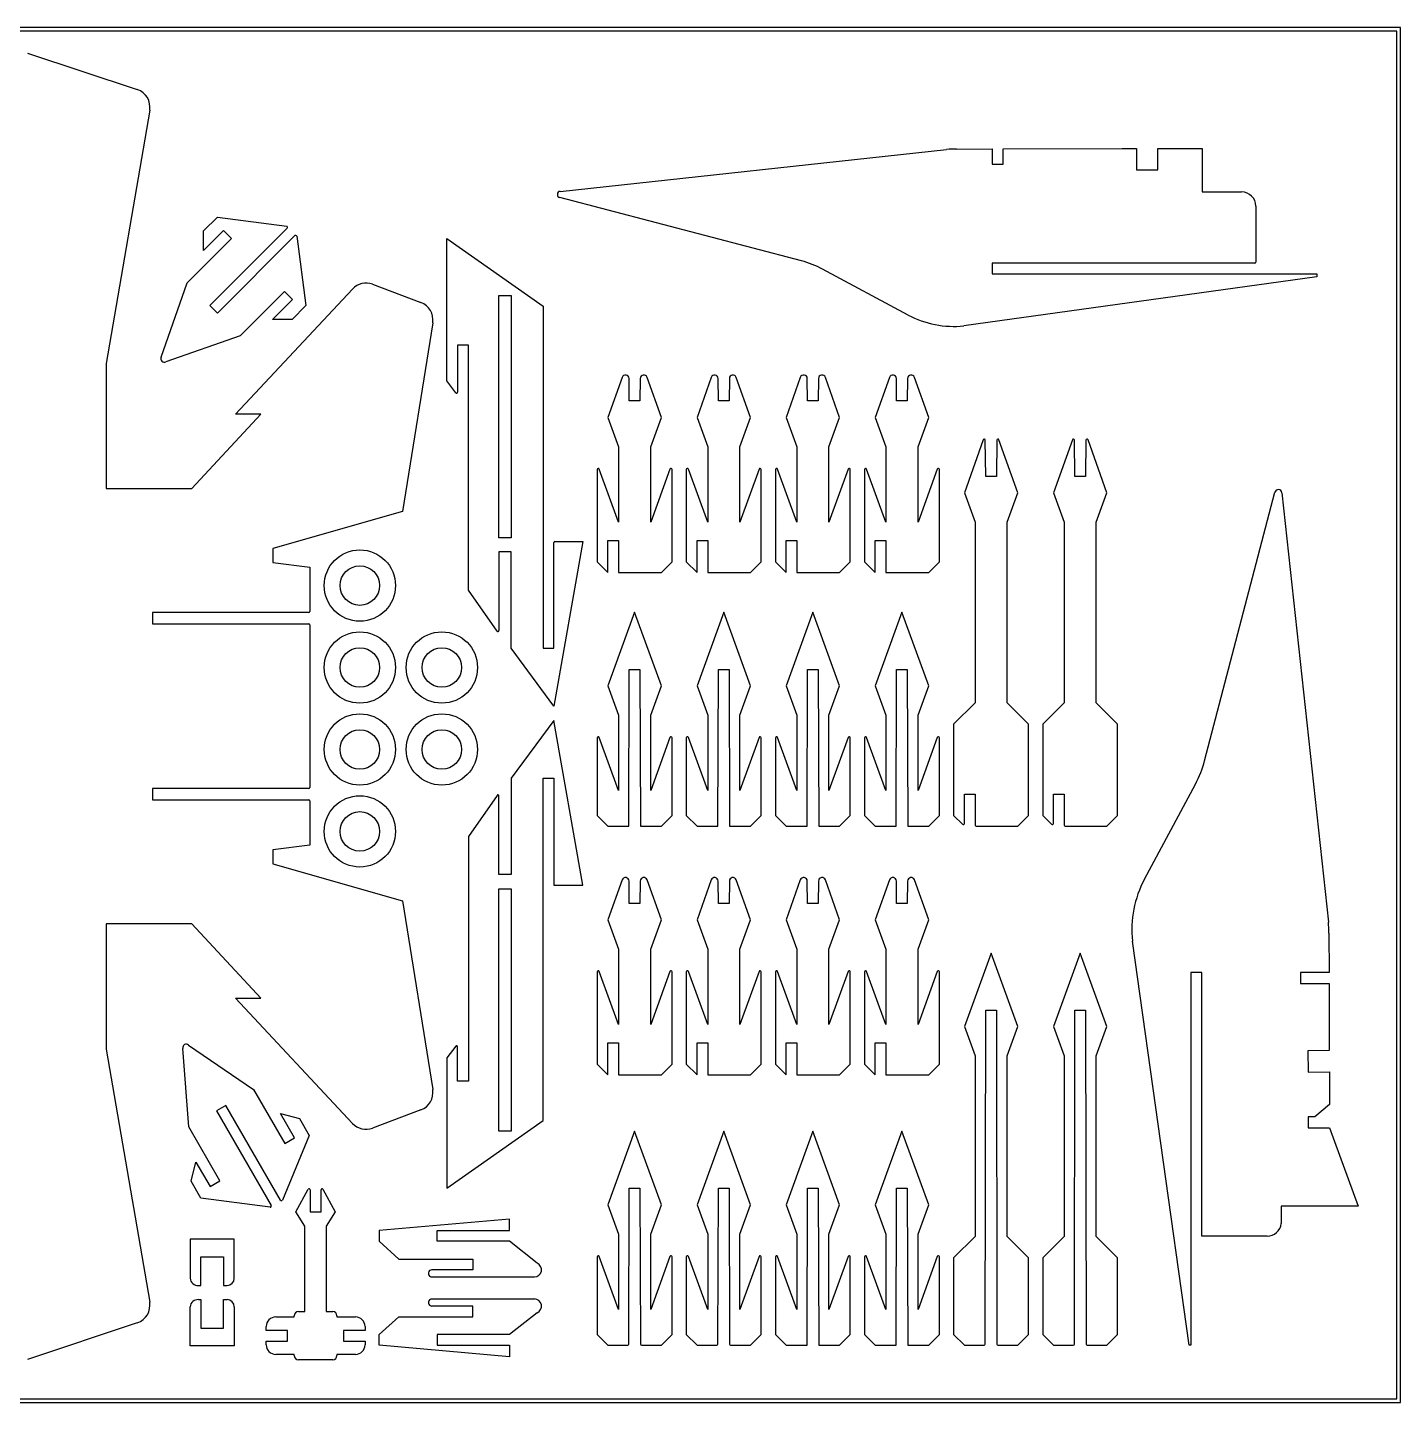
# Model space of a CAD drawing. Extents: x 0 to 250, y 0 to 125.
# Drawn here: x 125.5 to 249.9, y 0 to 124.6 of the extents above; entities that cross this region are included whole.
import ezdxf

# ---------------------------------------------------------------- set-up
doc = ezdxf.new("R2010")
doc.units = 0
doc.layers.add('RED', color=1, linetype='CONTINUOUS')
doc.layers.add('WHITE', color=7, linetype='CONTINUOUS')

msp = doc.modelspace()

# ---------------------------------------------------------------- linework, layer by layer
at = {"layer": 'RED', "linetype": 'CONTINUOUS'}
for p, q in [((249.90021, 124.579093), (0, 124.579093)), ((249.90021, 0), (249.90021, 124.579093)), ((0, 0), (249.90021, 0))]:
    msp.add_line(p, q, dxfattribs=at)
at = {"layer": 'WHITE', "linetype": 'CONTINUOUS'}
for p, q in [((249.577321, 124.256204), (0.322889, 124.256204)), ((249.577321, 0.322889), (249.577321, 124.256204)), ((125.527133, 122.268249), (135.473236, 118.952881)), ((136.59689, 117.074745), (132.644489, 94.150817)), ((173.78302, 109.735137), (208.783089, 113.533594)), ((209.678889, 113.564662), (212.898286, 113.577794)), ((212.898286, 113.577794), (212.898286, 112.19933)), ((213.905698, 113.581903), (224.672763, 113.625821)), ((213.905698, 112.203439), (213.905698, 113.581903)), ((224.672763, 113.625821), (225.993954, 113.625821)), ((225.993954, 113.625821), (225.993954, 111.68849)), ((227.931285, 113.625821), (231.949379, 113.625821)), ((227.931285, 111.68849), (227.931285, 113.625821)), ((231.949379, 113.625821), (231.949379, 109.681829)), ((212.898286, 112.19933), (213.905698, 112.203439)), ((225.993954, 111.68849), (227.931285, 111.68849)), ((231.949379, 109.681829), (235.500484, 109.681829)), ((195.627343, 103.432912), (173.740747, 109.165115)), ((236.792038, 108.390275), (236.792038, 103.316998)), ((141.48061, 106.145985), (142.734926, 107.400302)), ((142.734926, 107.400302), (149.008045, 106.568156)), ((143.271184, 106.181945), (141.467033, 104.377794)), ((141.467033, 104.377794), (141.48061, 106.145985)), ((149.063802, 106.403636), (142.056079, 99.395913)), ((144.001797, 105.451331), (143.271184, 106.181945)), ((140.001229, 101.450763), (144.001797, 105.451331)), ((142.741029, 98.710963), (149.748752, 105.718686)), ((149.913273, 105.662929), (150.745419, 99.389799)), ((163.523186, 92.556688), (163.523186, 105.47223)), ((163.523186, 105.47223), (172.241176, 99.337348)), ((205.293106, 98.530465), (197.53362, 102.685046)), ((236.695171, 103.220132), (212.898286, 103.220132)), ((212.898286, 103.220132), (212.898286, 102.251466)), ((212.898286, 102.251466), (242.311595, 102.251466)), ((242.311595, 102.251466), (242.311595, 101.99423)), ((137.641372, 94.725351), (140.001229, 101.450763)), ((156.782089, 101.312258), (161.163008, 99.669413)), ((242.311595, 101.99423), (210.345194, 97.548654)), ((144.369648, 89.533511), (154.965088, 100.885768)), ((148.796447, 100.656681), (144.795879, 96.656113)), ((147.722937, 98.121944), (149.527061, 99.926068)), ((149.527061, 99.926068), (148.796447, 100.656681)), ((168.237358, 78.350679), (168.237358, 100.3071)), ((168.237358, 100.3071), (169.335179, 100.3071)), ((169.335179, 100.3071), (169.335179, 78.350679)), ((142.056079, 99.395913), (142.741029, 98.710963)), ((150.745419, 99.389799), (149.491042, 98.135553)), ((172.241176, 99.337348), (172.241176, 68.330177)), ((149.491042, 98.135553), (147.722937, 98.121944)), ((162.231632, 97.833498), (159.508815, 80.718654)), ((144.795879, 96.656113), (138.070467, 94.296256)), ((165.460517, 95.785574), (164.491851, 95.785574)), ((164.491851, 95.785574), (164.491851, 91.53988)), ((165.460517, 73.607237), (165.460517, 95.785574)), ((132.644489, 94.150817), (132.644489, 82.817429)), ((164.31708, 91.482314), (163.523186, 92.556688)), ((179.38859, 92.877141), (178.102252, 89.258523)), ((180.039583, 90.745774), (180.015693, 92.772796)), ((181.032139, 92.772796), (181.008249, 90.745774)), ((182.94558, 89.258523), (181.659243, 92.877141)), ((187.460803, 92.877141), (186.174466, 89.258523)), ((188.111797, 90.745774), (188.087907, 92.772796)), ((189.104352, 92.772796), (189.080462, 90.745774)), ((191.017794, 89.258523), (189.731456, 92.877141)), ((195.533017, 92.877141), (194.246679, 89.258523)), ((196.18401, 90.745774), (196.16012, 92.772796)), ((197.176566, 92.772796), (197.152676, 90.745774)), ((199.090007, 89.258523), (197.80367, 92.877141)), ((203.60523, 92.877141), (202.318893, 89.258523)), ((204.256224, 90.745774), (204.232334, 92.772796)), ((205.248779, 92.772796), (205.224889, 90.745774)), ((207.162221, 89.258523), (205.875883, 92.877141)), ((181.008249, 90.745774), (180.039583, 90.745774)), ((189.080462, 90.745774), (188.111797, 90.745774)), ((197.152676, 90.745774), (196.18401, 90.745774)), ((205.224889, 90.745774), (204.256224, 90.745774)), ((140.398013, 82.817429), (146.666356, 89.533511)), ((146.666356, 89.533511), (144.369648, 89.533511)), ((178.102252, 89.258523), (179.070918, 86.597136)), ((181.976915, 86.597136), (182.94558, 89.258523)), ((186.174466, 89.258523), (187.143131, 86.597136)), ((190.049128, 86.597136), (191.017794, 89.258523)), ((194.246679, 89.258523), (195.215345, 86.597136)), ((198.121342, 86.597136), (199.090007, 89.258523)), ((202.318893, 89.258523), (203.287558, 86.597136)), ((206.193555, 86.597136), (207.162221, 89.258523)), ((212.101496, 87.226345), (210.391106, 82.414818)), ((215.234434, 82.414818), (213.524044, 87.226345)), ((220.17371, 87.226345), (218.46332, 82.414818)), ((223.306648, 82.414818), (221.596258, 87.226345)), ((179.070918, 86.597136), (179.070918, 79.767564)), ((181.976915, 79.767564), (181.976915, 86.597136)), ((187.143131, 86.597136), (187.143131, 79.767564)), ((190.049128, 79.767564), (190.049128, 86.597136)), ((195.215345, 86.597136), (195.215345, 79.767564)), ((198.121342, 79.767564), (198.121342, 86.597136)), ((203.287558, 86.597136), (203.287558, 79.767564)), ((206.193555, 79.767564), (206.193555, 86.597136)), ((212.328437, 83.902069), (212.289627, 87.195042)), ((213.335913, 87.195042), (213.297103, 83.902069)), ((220.400651, 83.902069), (220.361841, 87.195042)), ((221.408127, 87.195042), (221.369316, 83.902069)), ((177.133586, 84.54098), (177.133586, 76.17665)), ((179.070918, 79.767564), (177.321478, 84.57411)), ((183.726354, 84.57411), (181.976915, 79.767564)), ((183.914246, 76.17665), (183.914246, 84.54098)), ((185.2058, 84.54098), (185.2058, 76.17665)), ((187.143131, 79.767564), (185.393691, 84.57411)), ((191.798568, 84.57411), (190.049128, 79.767564)), ((191.986459, 76.17665), (191.986459, 84.54098)), ((193.278013, 84.54098), (193.278013, 76.17665)), ((195.215345, 79.767564), (193.465905, 84.57411)), ((199.870781, 84.57411), (198.121342, 79.767564)), ((200.058673, 76.17665), (200.058673, 84.54098)), ((201.350227, 84.54098), (201.350227, 76.17665)), ((203.287558, 79.767564), (201.538118, 84.57411)), ((207.942995, 84.57411), (206.193555, 79.767564)), ((208.130886, 76.17665), (208.130886, 84.54098)), ((213.297103, 83.902069), (212.328437, 83.902069)), ((221.369316, 83.902069), (220.400651, 83.902069)), ((132.644489, 82.817429), (140.398013, 82.817429)), ((210.391106, 82.414818), (211.359772, 79.753432)), ((214.265769, 79.753432), (215.234434, 82.414818)), ((218.46332, 82.414818), (219.431985, 79.753432)), ((222.337982, 79.753432), (223.306648, 82.414818)), ((232.153595, 58.14887), (238.52271, 82.46731)), ((239.156067, 82.420341), (243.376575, 43.531375)), ((159.508815, 80.718654), (147.755673, 77.360613)), ((211.359772, 79.753432), (211.359772, 63.393313)), ((214.265769, 63.393313), (214.265769, 79.753432)), ((219.431985, 79.753432), (219.431985, 63.393313)), ((222.337982, 63.393313), (222.337982, 79.753432)), ((147.755673, 77.360613), (147.755673, 76.101348)), ((169.335179, 78.350679), (168.237358, 78.350679)), ((175.842032, 78.016833), (173.209842, 63.088939)), ((173.209842, 68.330177), (173.209842, 77.919966)), ((173.306709, 78.016833), (175.842032, 78.016833)), ((178.102252, 75.207985), (178.102252, 78.113982)), ((178.102252, 78.113982), (179.070918, 78.113982)), ((179.070918, 78.113982), (179.070918, 75.207985)), ((186.174466, 75.207985), (186.174466, 78.113982)), ((186.174466, 78.113982), (187.143131, 78.113982)), ((187.143131, 78.113982), (187.143131, 75.207985)), ((194.246679, 75.207985), (194.246679, 78.113982)), ((194.246679, 78.113982), (195.215345, 78.113982)), ((195.215345, 78.113982), (195.215345, 75.207985)), ((202.318893, 75.207985), (202.318893, 78.113982)), ((202.318893, 78.113982), (203.287558, 78.113982)), ((203.287558, 78.113982), (203.287558, 75.207985)), ((147.755673, 76.101348), (151.113713, 75.681592)), ((169.335179, 77.059125), (168.237358, 77.059125)), ((168.237358, 77.059125), (168.237358, 69.932837)), ((169.335179, 68.330177), (169.335179, 77.059125)), ((177.133586, 76.17665), (178.102252, 75.207985)), ((182.94558, 75.207985), (183.914246, 76.17665)), ((185.2058, 76.17665), (186.174466, 75.207985)), ((191.017794, 75.207985), (191.986459, 76.17665)), ((193.278013, 76.17665), (194.246679, 75.207985)), ((199.090007, 75.207985), (200.058673, 76.17665)), ((201.350227, 76.17665), (202.318893, 75.207985)), ((207.162221, 75.207985), (208.130886, 76.17665)), ((151.113713, 75.681592), (151.113713, 71.664859)), ((179.070918, 75.207985), (182.94558, 75.207985)), ((187.143131, 75.207985), (191.017794, 75.207985)), ((195.215345, 75.207985), (199.090007, 75.207985)), ((203.287558, 75.207985), (207.162221, 75.207985)), ((168.062323, 69.875629), (165.460517, 73.607237)), ((151.016847, 71.567992), (136.84204, 71.567992)), ((136.84204, 71.567992), (136.84204, 70.56058)), ((180.523916, 71.593165), (178.102252, 64.939698)), ((182.94558, 64.939698), (180.523916, 71.593165)), ((188.59613, 71.593165), (186.174466, 64.939698)), ((191.017794, 64.939698), (188.59613, 71.593165)), ((196.668343, 71.593165), (194.246679, 64.939698)), ((199.090007, 64.939698), (196.668343, 71.593165)), ((204.740557, 71.593165), (202.318893, 64.939698)), ((207.162221, 64.939698), (204.740557, 71.593165)), ((136.84204, 70.56058), (151.016847, 70.56058)), ((151.113713, 70.463714), (151.113713, 55.714165)), ((173.209842, 63.088939), (169.335179, 68.330177)), ((172.241176, 68.330177), (173.209842, 68.330177)), ((179.994379, 52.219853), (180.039583, 66.426949)), ((180.039583, 66.426949), (181.008249, 66.426949)), ((181.008249, 66.426949), (181.053453, 52.219853)), ((188.066592, 52.219853), (188.111797, 66.426949)), ((188.111797, 66.426949), (189.080462, 66.426949)), ((189.080462, 66.426949), (189.125667, 52.219853)), ((196.138806, 52.219853), (196.18401, 66.426949)), ((196.18401, 66.426949), (197.152676, 66.426949)), ((197.152676, 66.426949), (197.19788, 52.219853)), ((204.211019, 52.219853), (204.256224, 66.426949)), ((204.256224, 66.426949), (205.224889, 66.426949)), ((205.224889, 66.426949), (205.270094, 52.219853)), ((178.102252, 64.939698), (179.070918, 62.278311)), ((181.976915, 62.278311), (182.94558, 64.939698)), ((186.174466, 64.939698), (187.143131, 62.278311)), ((190.049128, 62.278311), (191.017794, 64.939698)), ((194.246679, 64.939698), (195.215345, 62.278311)), ((198.121342, 62.278311), (199.090007, 64.939698)), ((202.318893, 64.939698), (203.287558, 62.278311)), ((206.193555, 62.278311), (207.162221, 64.939698)), ((211.359772, 63.393313), (209.42244, 61.455981)), ((216.2031, 61.455981), (214.265769, 63.393313)), ((219.431985, 63.393313), (217.494654, 61.455981)), ((224.275313, 61.455981), (222.337982, 63.393313)), ((173.209842, 61.797385), (169.335179, 56.556148)), ((175.842032, 46.869492), (173.209842, 61.797385)), ((179.070918, 62.278311), (179.070918, 55.448738)), ((181.976915, 55.448738), (181.976915, 62.278311)), ((187.143131, 62.278311), (187.143131, 55.448738)), ((190.049128, 55.448738), (190.049128, 62.278311)), ((195.215345, 62.278311), (195.215345, 55.448738)), ((198.121342, 55.448738), (198.121342, 62.278311)), ((203.287558, 62.278311), (203.287558, 55.448738)), ((206.193555, 55.448738), (206.193555, 62.278311)), ((209.42244, 61.455981), (209.42244, 53.188519)), ((216.2031, 53.188519), (216.2031, 61.455981)), ((217.494654, 61.455981), (217.494654, 53.188519)), ((224.275313, 53.188519), (224.275313, 61.455981)), ((177.133586, 60.222155), (177.133586, 53.188519)), ((179.070918, 55.448738), (177.321478, 60.255285)), ((183.726354, 60.255285), (181.976915, 55.448738)), ((183.914246, 53.188519), (183.914246, 60.222155)), ((185.2058, 60.222155), (185.2058, 53.188519)), ((187.143131, 55.448738), (185.393691, 60.255285)), ((191.798568, 60.255285), (190.049128, 55.448738)), ((191.986459, 53.188519), (191.986459, 60.222155)), ((193.278013, 60.222155), (193.278013, 53.188519)), ((195.215345, 55.448738), (193.465905, 60.255285)), ((199.870781, 60.255285), (198.121342, 55.448738)), ((200.058673, 53.188519), (200.058673, 60.222155)), ((201.350227, 60.222155), (201.350227, 53.188519)), ((203.287558, 55.448738), (201.538118, 60.255285)), ((207.942995, 60.255285), (206.193555, 55.448738)), ((208.130886, 53.188519), (208.130886, 60.222155)), ((169.335179, 56.556148), (169.335179, 47.8272)), ((172.241176, 25.548977), (172.241176, 56.556148)), ((172.241176, 56.556148), (173.209842, 56.556148)), ((173.209842, 56.556148), (173.209842, 46.869492)), ((151.016847, 55.617299), (136.84204, 55.617299)), ((136.84204, 55.617299), (136.84204, 54.609886)), ((168.062323, 55.010695), (165.460517, 51.279087)), ((168.237358, 47.8272), (168.237358, 54.953487)), ((210.391106, 52.453709), (210.391106, 55.12585)), ((210.391106, 55.12585), (211.359772, 55.12585)), ((211.359772, 55.12585), (211.359772, 52.316719)), ((218.46332, 52.453709), (218.46332, 55.12585)), ((218.46332, 55.12585), (219.431985, 55.12585)), ((219.431985, 55.12585), (219.431985, 52.316719)), ((226.706432, 47.409133), (231.322633, 56.030784)), ((136.84204, 54.609886), (151.016847, 54.609886)), ((151.113713, 54.51302), (151.113713, 50.496286)), ((177.133586, 53.188519), (178.102252, 52.219853)), ((182.94558, 52.219853), (183.914246, 53.188519)), ((185.2058, 53.188519), (186.174466, 52.219853)), ((191.017794, 52.219853), (191.986459, 53.188519)), ((193.278013, 53.188519), (194.246679, 52.219853)), ((199.090007, 52.219853), (200.058673, 53.188519)), ((201.350227, 53.188519), (202.318893, 52.219853)), ((207.162221, 52.219853), (208.130886, 53.188519)), ((209.42244, 53.188519), (210.225745, 52.385214)), ((215.234434, 52.219853), (216.2031, 53.188519)), ((217.494654, 53.188519), (218.297958, 52.385214)), ((223.306648, 52.219853), (224.275313, 53.188519)), ((165.460517, 51.279087), (165.460517, 29.100751)), ((178.102252, 52.219853), (179.994379, 52.219853)), ((181.053453, 52.219853), (182.94558, 52.219853)), ((186.174466, 52.219853), (188.066592, 52.219853)), ((189.125667, 52.219853), (191.017794, 52.219853)), ((194.246679, 52.219853), (196.138806, 52.219853)), ((197.19788, 52.219853), (199.090007, 52.219853)), ((202.318893, 52.219853), (204.211019, 52.219853)), ((205.270094, 52.219853), (207.162221, 52.219853)), ((211.456638, 52.219853), (215.234434, 52.219853)), ((219.528852, 52.219853), (223.306648, 52.219853)), ((151.113713, 50.496286), (147.755673, 50.076531)), ((147.755673, 50.076531), (147.755673, 48.817266)), ((147.755673, 48.817266), (159.508815, 45.459225)), ((169.335179, 47.8272), (168.237358, 47.8272)), ((179.38859, 47.34834), (178.102252, 43.729723)), ((182.94558, 43.729723), (181.659243, 47.34834)), ((187.460803, 47.34834), (186.174466, 43.729723)), ((191.017794, 43.729723), (189.731456, 47.34834)), ((195.533017, 47.34834), (194.246679, 43.729723)), ((199.090007, 43.729723), (197.80367, 47.34834)), ((203.60523, 47.34834), (202.318893, 43.729723)), ((207.162221, 43.729723), (205.875883, 47.34834)), ((168.237358, 24.579225), (168.237358, 46.535646)), ((168.237358, 46.535646), (169.335179, 46.535646)), ((169.335179, 46.535646), (169.335179, 24.579225)), ((173.209842, 46.869492), (175.842032, 46.869492)), ((180.039583, 45.216973), (180.015693, 47.243996)), ((181.032139, 47.243996), (181.008249, 45.216973)), ((188.111797, 45.216973), (188.087907, 47.243996)), ((189.104352, 47.243996), (189.080462, 45.216973)), ((196.18401, 45.216973), (196.16012, 47.243996)), ((197.176566, 47.243996), (197.152676, 45.216973)), ((204.256224, 45.216973), (204.232334, 47.243996)), ((205.248779, 47.243996), (205.224889, 45.216973)), ((159.508815, 45.459225), (162.231632, 28.344381)), ((181.008249, 45.216973), (180.039583, 45.216973)), ((189.080462, 45.216973), (188.111797, 45.216973)), ((197.152676, 45.216973), (196.18401, 45.216973)), ((205.224889, 45.216973), (204.256224, 45.216973)), ((178.102252, 43.729723), (179.070918, 41.068336)), ((181.976915, 41.068336), (182.94558, 43.729723)), ((186.174466, 43.729723), (187.143131, 41.068336)), ((190.049128, 41.068336), (191.017794, 43.729723)), ((194.246679, 43.729723), (195.215345, 41.068336)), ((198.121342, 41.068336), (199.090007, 43.729723)), ((202.318893, 43.729723), (203.287558, 41.068336)), ((206.193555, 41.068336), (207.162221, 43.729723)), ((140.398013, 43.36045), (132.644489, 43.36045)), ((132.644489, 43.36045), (132.644489, 32.027062)), ((146.666356, 36.644368), (140.398013, 43.36045)), ((243.411095, 42.536041), (243.428523, 38.958934)), ((230.758555, 5.201184), (225.615531, 41.795703)), ((179.070918, 41.068336), (179.070918, 34.238763)), ((181.976915, 34.238763), (181.976915, 41.068336)), ((187.143131, 41.068336), (187.143131, 34.238763)), ((190.049128, 34.238763), (190.049128, 41.068336)), ((195.215345, 41.068336), (195.215345, 34.238763)), ((198.121342, 34.238763), (198.121342, 41.068336)), ((203.287558, 41.068336), (203.287558, 34.238763)), ((206.193555, 34.238763), (206.193555, 41.068336)), ((212.81277, 40.718924), (210.391106, 34.065456)), ((215.234434, 34.065456), (212.81277, 40.718924)), ((220.884984, 40.718924), (218.46332, 34.065456)), ((223.306648, 34.065456), (220.884984, 40.718924)), ((177.133586, 39.012179), (177.133586, 30.64785)), ((179.070918, 34.238763), (177.321478, 39.04531)), ((183.726354, 39.04531), (181.976915, 34.238763)), ((183.914246, 30.64785), (183.914246, 39.012179)), ((185.2058, 39.012179), (185.2058, 30.64785)), ((187.143131, 34.238763), (185.393691, 39.04531)), ((191.798568, 39.04531), (190.049128, 34.238763)), ((191.986459, 30.64785), (191.986459, 39.012179)), ((193.278013, 39.012179), (193.278013, 30.64785)), ((195.215345, 34.238763), (193.465905, 39.04531)), ((199.870781, 39.04531), (198.121342, 34.238763)), ((200.058673, 30.64785), (200.058673, 39.012179)), ((201.350227, 39.012179), (201.350227, 30.64785)), ((203.287558, 34.238763), (201.538118, 39.04531)), ((207.942995, 39.04531), (206.193555, 34.238763)), ((208.130886, 30.64785), (208.130886, 39.012179)), ((231.902104, 38.958934), (230.894692, 38.958934)), ((230.894692, 38.958934), (230.894692, 5.201184)), ((231.902104, 15.065182), (231.902104, 38.958934)), ((243.428523, 38.958934), (240.842556, 38.958934)), ((240.842556, 38.958934), (240.846665, 37.951522)), ((240.846665, 37.951522), (243.428523, 37.951522)), ((243.428523, 37.951522), (243.453917, 31.882745)), ((154.965088, 25.29211), (144.369648, 36.644368)), ((144.369648, 36.644368), (146.666356, 36.644368)), ((212.283377, 5.297907), (212.328437, 35.552707)), ((212.328437, 35.552707), (213.297103, 35.552707)), ((213.297103, 35.552707), (213.342163, 5.297907)), ((220.355591, 5.297907), (220.400651, 35.552707)), ((220.400651, 35.552707), (221.369316, 35.552707)), ((221.369316, 35.552707), (221.414377, 5.297907)), ((210.391106, 34.065456), (211.359772, 31.40407)), ((214.265769, 31.40407), (215.234434, 34.065456)), ((218.46332, 34.065456), (219.431985, 31.40407)), ((222.337982, 31.40407), (223.306648, 34.065456)), ((178.102252, 29.679184), (178.102252, 32.585181)), ((178.102252, 32.585181), (179.070918, 32.585181)), ((179.070918, 32.585181), (179.070918, 29.679184)), ((186.174466, 29.679184), (186.174466, 32.585181)), ((186.174466, 32.585181), (187.143131, 32.585181)), ((187.143131, 32.585181), (187.143131, 29.679184)), ((194.246679, 29.679184), (194.246679, 32.585181)), ((194.246679, 32.585181), (195.215345, 32.585181)), ((195.215345, 32.585181), (195.215345, 29.679184)), ((202.318893, 29.679184), (202.318893, 32.585181)), ((202.318893, 32.585181), (203.287558, 32.585181)), ((203.287558, 32.585181), (203.287558, 29.679184)), ((132.644489, 32.027062), (136.59689, 9.103134)), ((140.129168, 24.978204), (139.590386, 32.085229)), ((140.115918, 32.388645), (146.001391, 28.368533)), ((164.31708, 32.292125), (163.523186, 31.21775)), ((163.523186, 31.21775), (163.523186, 19.414095)), ((164.491851, 29.100751), (164.491851, 32.234558)), ((211.359772, 31.40407), (211.359772, 15.043951)), ((214.265769, 15.043951), (214.265769, 31.40407)), ((219.431985, 31.40407), (219.431985, 15.043951)), ((222.337982, 15.043951), (222.337982, 31.40407)), ((243.453917, 31.882745), (241.516602, 31.874639)), ((241.516602, 31.874639), (241.524709, 29.937325)), ((177.133586, 30.64785), (178.102252, 29.679184)), ((182.94558, 29.679184), (183.914246, 30.64785)), ((185.2058, 30.64785), (186.174466, 29.679184)), ((191.017794, 29.679184), (191.986459, 30.64785)), ((193.278013, 30.64785), (194.246679, 29.679184)), ((199.090007, 29.679184), (200.058673, 30.64785)), ((201.350227, 30.64785), (202.318893, 29.679184)), ((207.162221, 29.679184), (208.130886, 30.64785)), ((241.524709, 29.937325), (243.462023, 29.945431)), ((243.462023, 29.945431), (243.474318, 27.007034)), ((165.460517, 29.100751), (164.491851, 29.100751)), ((179.070918, 29.679184), (182.94558, 29.679184)), ((187.143131, 29.679184), (191.017794, 29.679184)), ((195.215345, 29.679184), (199.090007, 29.679184)), ((203.287558, 29.679184), (207.162221, 29.679184)), ((146.001391, 28.368533), (148.83022, 23.468858)), ((143.484724, 26.915535), (142.645835, 26.431202)), ((142.645835, 26.431202), (147.601044, 17.848529)), ((148.439933, 18.332862), (143.484724, 26.915535)), ((149.725035, 23.98548), (148.449327, 26.195071)), ((148.449327, 26.195071), (150.151269, 25.722924)), ((161.163008, 26.508465), (156.782089, 24.865621)), ((243.474318, 27.007034), (242.12662, 25.876181)), ((142.957997, 20.078529), (140.129168, 24.978204)), ((150.151269, 25.722924), (151.040807, 24.188459)), ((163.523186, 19.414095), (172.241176, 25.548977)), ((242.12662, 25.876181), (241.541719, 25.876181)), ((241.541719, 25.876181), (241.541719, 24.8946)), ((151.040807, 24.188459), (148.613278, 18.344138)), ((148.83022, 23.468858), (149.725035, 23.98548)), ((169.335179, 24.579225), (168.237358, 24.579225)), ((180.523916, 24.574497), (178.102252, 17.921029)), ((182.94558, 17.921029), (180.523916, 24.574497)), ((188.59613, 24.574497), (186.174466, 17.921029)), ((191.017794, 17.921029), (188.59613, 24.574497)), ((196.668343, 24.574497), (194.246679, 17.921029)), ((199.090007, 17.921029), (196.668343, 24.574497)), ((204.740557, 24.574497), (202.318893, 17.921029)), ((207.162221, 17.921029), (204.740557, 24.574497)), ((241.541719, 24.8946), (243.47905, 24.8946)), ((243.47905, 24.8946), (246.062158, 17.791052)), ((140.345797, 20.061732), (140.78822, 21.770205)), ((140.78822, 21.770205), (142.063182, 19.561907)), ((141.229454, 18.523912), (140.345797, 20.061732)), ((142.063182, 19.561907), (142.957997, 20.078529)), ((149.841583, 17.274537), (150.960631, 19.319123)), ((151.133137, 19.258611), (151.133137, 17.274537)), ((152.114718, 17.274537), (152.114718, 19.258611)), ((152.287225, 19.319123), (153.406273, 17.274537)), ((179.994686, 5.297743), (180.039583, 19.40828)), ((180.039583, 19.40828), (181.008249, 19.40828)), ((181.008249, 19.40828), (181.053146, 5.297743)), ((188.0669, 5.297743), (188.111797, 19.40828)), ((188.111797, 19.40828), (189.080462, 19.40828)), ((189.080462, 19.40828), (189.12536, 5.297743)), ((196.138806, 5.201184), (196.18401, 19.40828)), ((196.18401, 19.40828), (197.152676, 19.40828)), ((197.152676, 19.40828), (197.19788, 5.201184)), ((204.211019, 5.201184), (204.256224, 19.40828)), ((204.256224, 19.40828), (205.224889, 19.40828)), ((205.224889, 19.40828), (205.270094, 5.201184)), ((147.504606, 17.704046), (141.229454, 18.523912)), ((178.102252, 17.921029), (179.070918, 15.259643)), ((181.976915, 15.259643), (182.94558, 17.921029)), ((186.174466, 17.921029), (187.143131, 15.259643)), ((190.049128, 15.259643), (191.017794, 17.921029)), ((194.246679, 17.921029), (195.215345, 15.259643)), ((198.121342, 15.259643), (199.090007, 17.921029)), ((202.318893, 17.921029), (203.287558, 15.259643)), ((206.193555, 15.259643), (207.162221, 17.921029)), ((246.062158, 17.791052), (239.096836, 17.791052)), ((239.096836, 17.791052), (239.096836, 16.211242)), ((150.655262, 15.982983), (149.841583, 17.274537)), ((151.133137, 17.274537), (152.114718, 17.274537)), ((153.406273, 17.274537), (152.592594, 15.982983)), ((169.178845, 16.60382), (157.395561, 15.572916)), ((169.178845, 15.572916), (169.178845, 16.60382)), ((150.655262, 8.233658), (150.655262, 15.982983)), ((152.592594, 15.982983), (152.592594, 8.233658)), ((157.395561, 15.572916), (157.395561, 14.60425)), ((162.636798, 14.60425), (162.636798, 15.572916)), ((162.636798, 15.572916), (169.178845, 15.572916)), ((179.070918, 15.259643), (179.070918, 8.43007)), ((181.976915, 8.43007), (181.976915, 15.259643)), ((187.143131, 15.259643), (187.143131, 8.43007)), ((190.049128, 8.43007), (190.049128, 15.259643)), ((195.215345, 15.259643), (195.215345, 8.43007)), ((198.121342, 8.43007), (198.121342, 15.259643)), ((203.287558, 15.259643), (203.287558, 8.43007)), ((206.193555, 8.43007), (206.193555, 15.259643)), ((211.359772, 15.043951), (209.42244, 13.106619)), ((216.2031, 13.106619), (214.265769, 15.043951)), ((219.431985, 15.043951), (217.494654, 13.106619)), ((224.275313, 13.106619), (222.337982, 15.043951)), ((237.813503, 15.065182), (231.902104, 15.065182)), ((144.260555, 14.807543), (140.256737, 14.807543)), ((140.256737, 14.807543), (140.256737, 11.255769)), ((144.260555, 11.255769), (144.260555, 14.807543)), ((157.395561, 14.60425), (159.169819, 12.989808)), ((169.178845, 14.60425), (162.636798, 14.60425)), ((171.684165, 12.619581), (169.178845, 14.60425)), ((141.225403, 10.609991), (141.225403, 13.1931)), ((141.225403, 13.1931), (143.291889, 13.1931)), ((143.291889, 13.1931), (143.291889, 10.609991)), ((159.169819, 12.989808), (165.865683, 12.989808)), ((165.865683, 12.989808), (165.865683, 12.021142)), ((177.133586, 13.203486), (177.133586, 6.16985)), ((179.070918, 8.43007), (177.321478, 13.236616)), ((183.726354, 13.236616), (181.976915, 8.43007)), ((183.914246, 6.16985), (183.914246, 13.203486)), ((185.2058, 13.203486), (185.2058, 6.16985)), ((187.143131, 8.43007), (185.393691, 13.236616)), ((191.798568, 13.236616), (190.049128, 8.43007)), ((191.986459, 6.16985), (191.986459, 13.203486)), ((193.278013, 13.203486), (193.278013, 6.16985)), ((195.215345, 8.43007), (193.465905, 13.236616)), ((199.870781, 13.236616), (198.121342, 8.43007)), ((200.058673, 6.16985), (200.058673, 13.203486)), ((201.350227, 13.203486), (201.350227, 6.16985)), ((203.287558, 8.43007), (201.538118, 13.236616)), ((207.942995, 13.236616), (206.193555, 8.43007)), ((208.130886, 6.16985), (208.130886, 13.203486)), ((209.42244, 13.106619), (209.42244, 6.16985)), ((216.2031, 6.16985), (216.2031, 13.106619)), ((217.494654, 13.106619), (217.494654, 6.16985)), ((224.275313, 6.16985), (224.275313, 13.106619)), ((162.053367, 11.394837), (162.106867, 11.375365)), ((162.106867, 11.375365), (171.441475, 11.375365)), ((165.865683, 12.021142), (162.163801, 12.021142)), ((141.005838, 10.609991), (141.225403, 10.609991)), ((143.291889, 10.609991), (143.614778, 10.609991)), ((141.005838, 9.318437), (141.225403, 9.318437)), ((141.225403, 9.318437), (141.225403, 6.735329)), ((143.291889, 6.735329), (143.291889, 9.318437)), ((143.291889, 9.318437), (143.614778, 9.318437)), ((162.053367, 9.361203), (162.106867, 9.380675)), ((162.106867, 9.380675), (171.441475, 9.380675)), ((165.865683, 8.734898), (162.163801, 8.734898)), ((165.865683, 7.766233), (165.865683, 8.734898)), ((140.256737, 5.120886), (140.256737, 8.67266)), ((144.260555, 8.67266), (144.260555, 5.120886)), ((148.015648, 7.749325), (149.686597, 7.749325)), ((149.686597, 7.749325), (149.686597, 7.846192)), ((150.074063, 8.233658), (150.655262, 8.233658)), ((152.592594, 8.233658), (153.173793, 8.233658)), ((153.561259, 7.846192), (153.561259, 7.749325)), ((153.561259, 7.749325), (155.232207, 7.749325)), ((157.395561, 6.15179), (159.169819, 7.766233)), ((159.169819, 7.766233), (165.865683, 7.766233)), ((171.684165, 8.136459), (169.178845, 6.15179)), ((135.473236, 7.224998), (125.527133, 3.90963)), ((141.225403, 6.735329), (143.291889, 6.735329)), ((147.143849, 6.538493), (147.143849, 6.877526)), ((149.081181, 6.538493), (147.143849, 6.538493)), ((149.081181, 5.569827), (149.081181, 6.538493)), ((156.104006, 6.538493), (154.166675, 6.538493)), ((154.166675, 6.538493), (154.166675, 5.569827)), ((156.104006, 6.877526), (156.104006, 6.538493)), ((144.260555, 5.120886), (140.256737, 5.120886)), ((147.143849, 5.230794), (147.143849, 5.569827)), ((147.143849, 5.569827), (149.081181, 5.569827)), ((154.166675, 5.569827), (156.104006, 5.569827)), ((156.104006, 5.569827), (156.104006, 5.230794)), ((157.395561, 5.183124), (157.395561, 6.15179)), ((169.178845, 4.152221), (157.395561, 5.183124)), ((169.178845, 6.15179), (162.636798, 6.15179)), ((162.636798, 6.15179), (162.636798, 5.183124)), ((162.636798, 5.183124), (169.178845, 5.183124)), ((169.178845, 5.183124), (169.178845, 4.152221)), ((177.133586, 6.16985), (178.102252, 5.201184)), ((178.102252, 5.201184), (179.89782, 5.201184)), ((181.150012, 5.201184), (182.94558, 5.201184)), ((182.94558, 5.201184), (183.914246, 6.16985)), ((185.2058, 6.16985), (186.174466, 5.201184)), ((186.174466, 5.201184), (187.970034, 5.201184)), ((189.222226, 5.201184), (191.017794, 5.201184)), ((191.017794, 5.201184), (191.986459, 6.16985)), ((193.278013, 6.16985), (194.246679, 5.201184)), ((194.246679, 5.201184), (196.138806, 5.201184)), ((197.19788, 5.201184), (199.090007, 5.201184)), ((199.090007, 5.201184), (200.058673, 6.16985)), ((201.350227, 6.16985), (202.318893, 5.201184)), ((202.318893, 5.201184), (204.211019, 5.201184)), ((205.270094, 5.201184), (207.162221, 5.201184)), ((207.162221, 5.201184), (208.130886, 6.16985)), ((209.42244, 6.16985), (210.391106, 5.201184)), ((210.391106, 5.201184), (212.186511, 5.201184)), ((213.43903, 5.201184), (215.234434, 5.201184)), ((215.234434, 5.201184), (216.2031, 6.16985)), ((217.494654, 6.16985), (218.46332, 5.201184)), ((218.46332, 5.201184), (220.258724, 5.201184)), ((221.511243, 5.201184), (223.306648, 5.201184)), ((223.306648, 5.201184), (224.275313, 6.16985)), ((230.894692, 5.201184), (230.758555, 5.201184)), ((149.686597, 4.358995), (148.015648, 4.358995)), ((149.686597, 4.262129), (149.686597, 4.358995)), ((153.173793, 3.874662), (150.074063, 3.874662)), ((155.232207, 4.358995), (153.561259, 4.358995)), ((153.561259, 4.358995), (153.561259, 4.262129)), ((0.322889, 0.322889), (249.577321, 0.322889))]:
    msp.add_line(p, q, dxfattribs=at)
for centre, radius in [((155.633969, 74.017029), 3.228885), ((155.633969, 74.017029), 1.792031), ((155.633969, 66.592201), 3.228885), ((163.059553, 66.592201), 3.228885), ((155.633969, 66.592201), 1.792031), ((163.059553, 66.592201), 1.792031), ((155.633969, 59.167374), 3.228885), ((163.059553, 59.167374), 3.228885), ((155.633969, 59.167374), 1.792031), ((163.059553, 59.167374), 1.792031), ((155.633969, 51.742546), 3.228885), ((155.633969, 51.742546), 1.792031)]:
    msp.add_circle(centre, radius, dxfattribs=at)
for centre, radius, start, end in [((134.942283, 117.360022), 1.67902, -9.782407, 71.565051), ((209.73866, 98.911245), 14.653538, 90.233705, 93.738962), ((173.814373, 109.446233), 0.2906, 96.193905, 255.323607), ((235.500484, 108.390275), 1.291554, 0, 90), ((148.995307, 106.472131), 0.096867, -45, 82.443686), ((149.817247, 105.650191), 0.096867, 7.556314, 135), ((193.418558, 94.99937), 8.717991, 61.834529, 75.323607), ((236.695171, 103.316998), 0.096867, -90, 0), ((156.192545, 99.740142), 1.67902, 69.443955, 136.974934), ((160.573464, 98.097297), 1.67902, -9.039483, 69.443955), ((209.408168, 106.216142), 8.717991, -118.165471, -83.829825), ((137.934008, 94.588892), 0.322889, 155, 295), ((179.692827, 92.768991), 0.322889, 0.67524, 160.43084), ((181.355005, 92.768991), 0.322889, 19.56916, 179.32476), ((187.765041, 92.768991), 0.322889, 0.67524, 160.43084), ((189.427218, 92.768991), 0.322889, 19.56916, 179.32476), ((195.837254, 92.768991), 0.322889, 0.67524, 160.43084), ((197.499432, 92.768991), 0.322889, 19.56916, 179.32476), ((203.909468, 92.768991), 0.322889, 0.67524, 160.43084), ((205.571645, 92.768991), 0.322889, 19.56916, 179.32476), ((164.394985, 91.53988), 0.096867, -143.537978, 0), ((212.192767, 87.1939), 0.096867, 0.675241, 160.43084), ((213.432773, 87.1939), 0.096867, 19.569161, 179.324759), ((220.264981, 87.1939), 0.096867, 0.675241, 160.43084), ((221.504986, 87.1939), 0.096867, 19.569161, 179.324759), ((177.230453, 84.54098), 0.096867, 20, 180), ((183.817379, 84.54098), 0.096867, 0, 160), ((185.302667, 84.54098), 0.096867, 20, 180), ((191.889593, 84.54098), 0.096867, 0, 160), ((193.37488, 84.54098), 0.096867, 20, 180), ((199.961806, 84.54098), 0.096867, 0, 160), ((201.447094, 84.54098), 0.096867, 20, 180), ((208.03402, 84.54098), 0.096867, 0, 160), ((238.835063, 82.385503), 0.322889, 6.193905, 165.323607), ((173.306709, 77.919966), 0.096867, 90, 180), ((151.016847, 71.664859), 0.096867, -90, 0), ((151.016847, 70.463714), 0.096867, 0, 90), ((168.140492, 69.932837), 0.096867, -143.801629, 0), ((177.230453, 60.222155), 0.096867, 20, 180), ((183.817379, 60.222155), 0.096867, 0, 160), ((185.302667, 60.222155), 0.096867, 20, 180), ((191.889593, 60.222155), 0.096867, 0, 160), ((193.37488, 60.222155), 0.096867, 20, 180), ((199.961806, 60.222155), 0.096867, 0, 160), ((201.447094, 60.222155), 0.096867, 20, 180), ((208.03402, 60.222155), 0.096867, 0, 160), ((222.782993, 60.603076), 9.686656, -28.165471, -14.676393), ((151.016847, 55.714165), 0.096867, -90, 0), ((168.140492, 54.953487), 0.096867, 0, 143.80163), ((151.016847, 54.51302), 0.096867, 0, 90), ((210.29424, 52.453709), 0.096867, -135, 0), ((218.366453, 52.453709), 0.096867, -135, 0), ((211.456638, 52.316719), 0.096867, 180, 270), ((219.528852, 52.316719), 0.096867, 180, 270), ((179.692827, 47.24019), 0.322889, 0.675241, 160.43084), ((181.355005, 47.24019), 0.322889, 19.56916, 179.324759), ((187.765041, 47.24019), 0.322889, 0.675241, 160.43084), ((189.427218, 47.24019), 0.322889, 19.56916, 179.324759), ((195.837254, 47.24019), 0.322889, 0.675241, 160.43084), ((197.499432, 47.24019), 0.322889, 19.56916, 179.324759), ((203.909468, 47.24019), 0.322889, 0.675241, 160.43084), ((205.571645, 47.24019), 0.322889, 19.56916, 179.324759), ((235.246073, 42.836842), 9.686656, 151.834529, 186.170175), ((227.129521, 42.46963), 16.281709, 0.233705, 3.738962), ((177.230453, 39.012179), 0.096867, 20, 180), ((183.817379, 39.012179), 0.096867, 0, 160), ((185.302667, 39.012179), 0.096867, 20, 180), ((191.889593, 39.012179), 0.096867, 0, 160), ((193.37488, 39.012179), 0.096867, 20, 180), ((199.961806, 39.012179), 0.096867, 0, 160), ((201.447094, 39.012179), 0.096867, 20, 180), ((208.03402, 39.012179), 0.096867, 0, 160), ((139.908369, 32.141298), 0.322889, 50, 190), ((164.394985, 32.234558), 0.096867, 0, 143.537978), ((160.573464, 28.080581), 1.67902, -69.443955, 9.039483), ((156.192545, 26.437737), 1.67902, -136.974934, -69.443955), ((151.036271, 19.258611), 0.096867, 0, 141.340192), ((152.211585, 19.258611), 0.096867, 38.659808, 180), ((147.517155, 17.800096), 0.096867, -97.443686, 30), ((148.523822, 18.381296), 0.096867, -150, -22.556314), ((237.813503, 16.356736), 1.291554, -90, -6.468108), ((171.441475, 12.021142), 0.645777, -90, 67.92556), ((177.230453, 13.203486), 0.096867, 20, 180), ((183.817379, 13.203486), 0.096867, 0, 160), ((185.302667, 13.203486), 0.096867, 20, 180), ((191.889593, 13.203486), 0.096867, 0, 159.999999), ((193.37488, 13.203486), 0.096867, 20, 180), ((199.961806, 13.203486), 0.096867, 0, 160), ((201.447094, 13.203486), 0.096867, 20, 180), ((208.03402, 13.203486), 0.096867, 0, 160), ((140.954176, 11.307431), 0.69935, -175.763605, -85.763605), ((143.614778, 11.255769), 0.645777, -90, 0), ((162.163801, 11.698253), 0.322889, 90, 250), ((134.942283, 8.817856), 1.67902, -71.565051, 9.782407), ((140.954176, 8.620998), 0.69935, 85.763605, 175.763605), ((143.614778, 8.67266), 0.645777, 0, 90), ((162.163801, 9.057787), 0.322889, 110, 270), ((171.441475, 8.734898), 0.645777, -67.92556, 90), ((148.015648, 6.877526), 0.871799, 90, 180), ((150.074063, 7.846192), 0.387466, 90, 180), ((153.173793, 7.846192), 0.387466, 0, 90), ((155.232207, 6.877526), 0.871799, 0, 90), ((148.015648, 5.230794), 0.871799, 180, 270), ((155.232207, 5.230794), 0.871799, -90, 0), ((179.89782, 5.298051), 0.096867, -90, -0.182304), ((181.150012, 5.298051), 0.096867, -179.817696, -90), ((187.970034, 5.298051), 0.096867, -90, -0.182304), ((189.222226, 5.298051), 0.096867, -179.817696, -90), ((212.186511, 5.298051), 0.096867, -90, -0.085334), ((213.43903, 5.298051), 0.096867, -179.914666, -90), ((220.258724, 5.298051), 0.096867, -90, -0.085334), ((221.511243, 5.298051), 0.096867, -179.914666, -90), ((150.074063, 4.262129), 0.387466, 180, 270), ((153.173793, 4.262129), 0.387466, -90, 0)]:
    msp.add_arc(centre, radius, start, end, dxfattribs=at)

doc.saveas('drawing.dxf')
